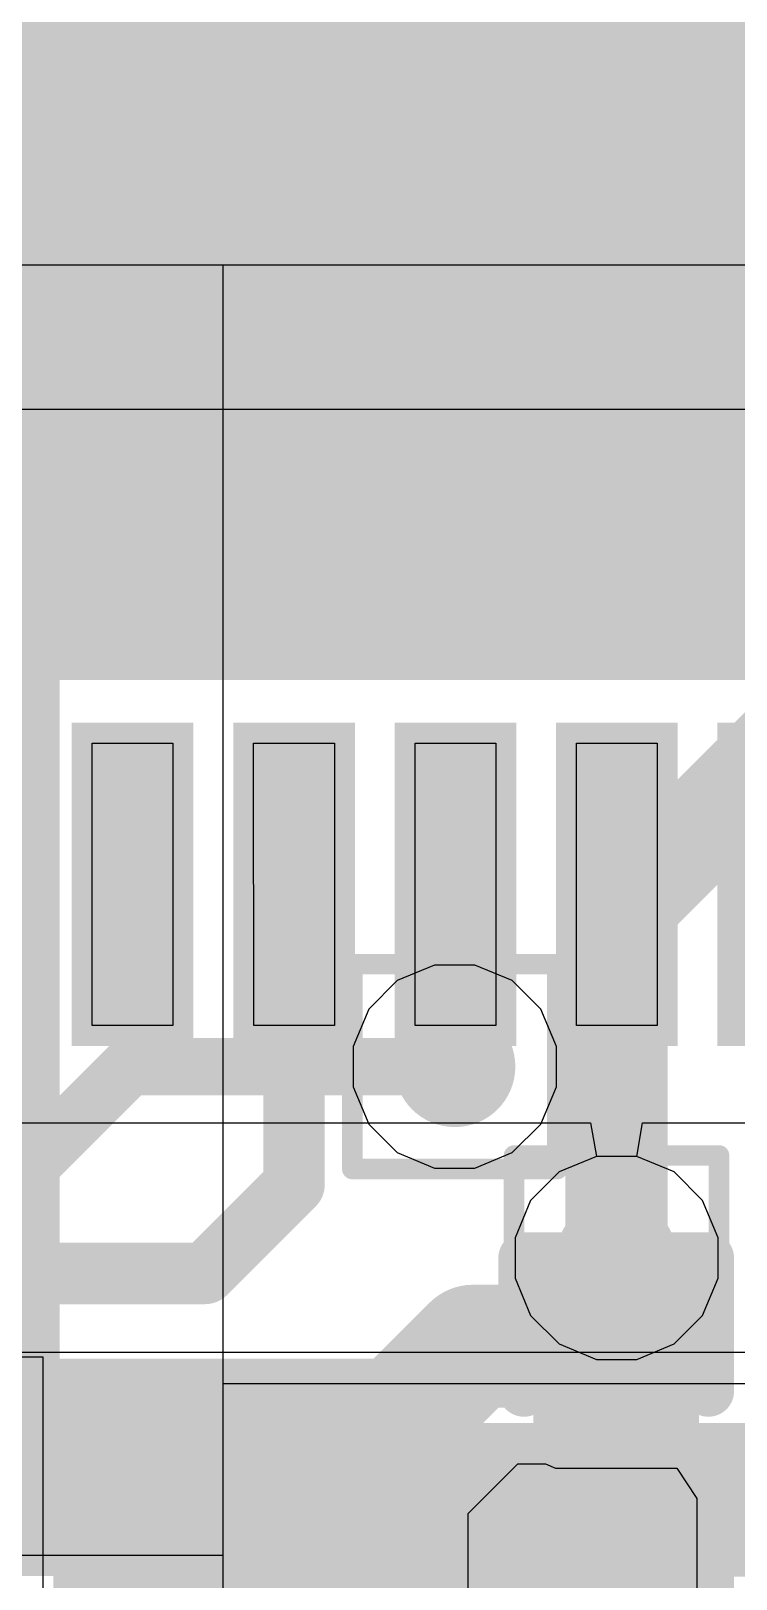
# Model space of a CAD drawing. Header units: inches. Extents: x -6 to 284, y -12 to 154.
# Drawn here: x 20.336 to 22.084, y -9.641 to -5.803 of the extents above; entities that cross this region are included whole.
import ezdxf

# ---------------------------------------------------------------- set-up
doc = ezdxf.new("R2010")
doc.units = ezdxf.units.IN
for name, color, linetype in [('Bottom Layer', 5, 'Continuous'), ('Bottom Paste', 16, 'Continuous'), ('Bottom Solder', 6, 'Continuous'), ('Drill Drawing', 1, 'Continuous'), ('GND-1', 16, 'Continuous'), ('GND-2', 90, 'Continuous'), ('GND-3', 216, 'Continuous'), ('GND-4', 54, 'Continuous'), ('PWR-1', 156, 'Continuous'), ('PWR-2', 130, 'Continuous'), ('Signal L1', 76, 'Continuous'), ('Signal L2', 6, 'Continuous'), ('Top Layer', 1, 'Continuous'), ('Top Overlay', 2, 'Continuous'), ('Top Paste', 8, 'Continuous'), ('Top Solder', 216, 'Continuous'), ('Via Holes', 16, 'Continuous')]:
    doc.layers.add(name, color=color, linetype=linetype)

# ---------------------------------------------------------------- blocks, each defined once
blk = doc.blocks.new('QFN_64__7_5_7_5__15')
at = {"layer": 'Top Layer'}
for points in [[(0.4999, 4.0076), (0.6999, 4.0076), (0.6999, 3.3076), (0.4999, 3.3076)], [(0.9, 4.0076), (1.1, 4.0076), (1.1, 3.3076), (0.9, 3.3076)], [(1.3, 4.0076), (1.5, 4.0076), (1.5, 3.3076), (1.3, 3.3076)], [(1.7001, 4.0076), (1.9001, 4.0076), (1.9001, 3.3076), (1.7001, 3.3076)], [(-3.1, 3.1), (3.1, 3.1), (3.1, -3.1), (-3.1, -3.1)]]:
    blk.add_hatch(color=1, dxfattribs=at).paths.add_polyline_path(points)
at = {"layer": 'Top Solder'}
for points in [[(0.0491, 4.0584), (0.3507, 4.0584), (0.3507, 3.2568), (0.0491, 3.2568)], [(0.4491, 4.0584), (0.7507, 4.0584), (0.7507, 3.2568), (0.4491, 3.2568)], [(0.8492, 4.0584), (1.1508, 4.0584), (1.1508, 3.2568), (0.8492, 3.2568)], [(1.2492, 4.0584), (1.5508, 4.0584), (1.5508, 3.2568), (1.2492, 3.2568)], [(1.6493, 4.0584), (1.9509, 4.0584), (1.9509, 3.2568), (1.6493, 3.2568)], [(2.0491, 4.0584), (2.3507, 4.0584), (2.3507, 3.2568), (2.0491, 3.2568)], [(-3.1508, 3.1508), (3.1508, 3.1508), (3.1508, -3.1508), (-3.1508, -3.1508)]]:
    blk.add_hatch(color=216, dxfattribs=at).paths.add_polyline_path(points)
at = {"layer": 'Top Paste'}
for p, q in [((0.4999, 4.0076), (0.4999, 4.0076)), ((0.4999, 4.0076), (0.6999, 4.0076)), ((0.4999, 3.3076), (0.4999, 4.0076)), ((0.6999, 4.0076), (0.6999, 3.3076)), ((0.9, 4.0076), (0.9, 4.0076)), ((0.9, 4.0076), (1.1, 4.0076)), ((0.9, 3.3076), (0.9, 4.0076)), ((1.1, 4.0076), (1.1, 3.3076)), ((1.3, 4.0076), (1.3, 4.0076)), ((1.3, 4.0076), (1.5, 4.0076)), ((1.3, 3.3076), (1.3, 4.0076)), ((1.5, 4.0076), (1.5001, 3.3076)), ((1.7001, 4.0076), (1.7001, 4.0076)), ((1.7001, 4.0076), (1.9001, 4.0076)), ((1.7001, 3.3076), (1.7001, 4.0076)), ((1.9001, 4.0076), (1.9001, 3.3076)), ((0.6999, 3.3076), (0.4999, 3.3076)), ((1.1, 3.3076), (0.9, 3.3076)), ((1.5001, 3.3076), (1.3, 3.3076)), ((1.9001, 3.3076), (1.7001, 3.3076)), ((-2.48, 2.48), (2.48, 2.48))]:
    blk.add_line(p, q, dxfattribs=at)
blk = doc.blocks.new('IND_0603__1608_M_______52')
at = {"layer": 'Top Layer'}
for points in [[(-1, 0.4), (-0.4, 0.4), (-0.4, -0.4), (-1, -0.4)], [(0.4, 0.4), (1, 0.4), (1, -0.4), (0.4, -0.4)]]:
    blk.add_hatch(color=1, dxfattribs=at).paths.add_polyline_path(points)
at = {"layer": 'Top Paste'}
for points in [[(-1, 0.4), (-0.4, 0.4), (-0.4, -0.4), (-1, -0.4)], [(0.4, 0.4), (1, 0.4), (1, -0.4), (0.4, -0.4)]]:
    blk.add_hatch(color=8, dxfattribs=at).paths.add_polyline_path(points)
at = {"layer": 'Top Solder'}
for points in [[(-1.1016, 0.5016), (-0.2984, 0.5016), (-0.2984, -0.5016), (-1.1016, -0.5016)], [(0.2984, 0.5016), (1.1016, 0.5016), (1.1016, -0.5016), (0.2984, -0.5016)]]:
    blk.add_hatch(color=216, dxfattribs=at).paths.add_polyline_path(points)
at = {"layer": 'Top Overlay'}
for points in [[(-0.2032, 0.4572, 0.127, 0.127, 0), (0.2286, 0.4572, 0.127, 0.127, 0)], [(-0.2032, -0.4572, 0.127, 0.127, 0), (0.2286, -0.4572, 0.127, 0.127, 0)]]:
    blk.add_lwpolyline(points, format="xyseb", dxfattribs=at)
for points in [[(-0.2349, 0.4572, 0.0635, 0.0635, 1), (-0.1714, 0.4572, 0.0635, 0.0635, 1)], [(0.1968, 0.4572, 0.0635, 0.0635, 1), (0.2604, 0.4572, 0.0635, 0.0635, 1)], [(-0.2349, -0.4572, 0.0635, 0.0635, 1), (-0.1714, -0.4572, 0.0635, 0.0635, 1)], [(0.1968, -0.4572, 0.0635, 0.0635, 1), (0.2604, -0.4572, 0.0635, 0.0635, 1)]]:
    blk.add_lwpolyline(points, format="xyseb", close=True, dxfattribs=at)
blk = doc.blocks.new('CAP_0201_71')
at = {"layer": 'Top Layer'}
for points in [[(-0.45, 0.15), (-0.15, 0.15), (-0.15, -0.15), (-0.45, -0.15)], [(0.15, 0.15), (0.45, 0.15), (0.45, -0.15), (0.15, -0.15)]]:
    blk.add_hatch(color=1, dxfattribs=at).paths.add_polyline_path(points)
at = {"layer": 'Top Paste'}
for points in [[(-0.45, 0.15), (-0.15, 0.15), (-0.15, -0.15), (-0.45, -0.15)], [(0.15, 0.15), (0.45, 0.15), (0.45, -0.15), (0.15, -0.15)]]:
    blk.add_hatch(color=8, dxfattribs=at).paths.add_polyline_path(points)
at = {"layer": 'Top Solder'}
for points in [[(-0.505, 0.205), (-0.095, 0.205), (-0.095, -0.205), (-0.505, -0.205)], [(0.095, 0.205), (0.505, 0.205), (0.505, -0.205), (0.095, -0.205)]]:
    blk.add_hatch(color=216, dxfattribs=at).paths.add_polyline_path(points)
at = {"layer": 'Top Overlay'}
for points in [[(-0.5334, 0.2286, 0.127, 0.127, 0), (-0.5334, -0.2286, 0.127, 0.127, 0)], [(-0.5334, 0.2286, 0.127, 0.127, 0), (-0.2032, 0.2286, 0.127, 0.127, 0)], [(0.2032, 0.2286, 0.127, 0.127, 0), (0.5334, 0.2286, 0.127, 0.127, 0)], [(0.5334, 0.2286, 0.127, 0.127, 0), (0.5334, -0.2286, 0.127, 0.127, 0)], [(-0.5334, -0.2286, 0.127, 0.127, 0), (-0.2032, -0.2286, 0.127, 0.127, 0)], [(0.2032, -0.2286, 0.127, 0.127, 0), (0.5334, -0.2286, 0.127, 0.127, 0)]]:
    blk.add_lwpolyline(points, format="xyseb", dxfattribs=at)
for points in [[(-0.5651, 0.2286, 0.0635, 0.0635, 1), (-0.5016, 0.2286, 0.0635, 0.0635, 1)], [(-0.5651, 0.2286, 0.0635, 0.0635, 1), (-0.5016, 0.2286, 0.0635, 0.0635, 1)], [(-0.2349, 0.2286, 0.0635, 0.0635, 1), (-0.1714, 0.2286, 0.0635, 0.0635, 1)], [(0.1714, 0.2286, 0.0635, 0.0635, 1), (0.2349, 0.2286, 0.0635, 0.0635, 1)], [(0.5016, 0.2286, 0.0635, 0.0635, 1), (0.5651, 0.2286, 0.0635, 0.0635, 1)], [(0.5016, 0.2286, 0.0635, 0.0635, 1), (0.5651, 0.2286, 0.0635, 0.0635, 1)], [(-0.5651, -0.2286, 0.0635, 0.0635, 1), (-0.5016, -0.2286, 0.0635, 0.0635, 1)], [(-0.5651, -0.2286, 0.0635, 0.0635, 1), (-0.5016, -0.2286, 0.0635, 0.0635, 1)], [(-0.2349, -0.2286, 0.0635, 0.0635, 1), (-0.1714, -0.2286, 0.0635, 0.0635, 1)], [(0.1714, -0.2286, 0.0635, 0.0635, 1), (0.2349, -0.2286, 0.0635, 0.0635, 1)], [(0.5016, -0.2286, 0.0635, 0.0635, 1), (0.5651, -0.2286, 0.0635, 0.0635, 1)], [(0.5016, -0.2286, 0.0635, 0.0635, 1), (0.5651, -0.2286, 0.0635, 0.0635, 1)]]:
    blk.add_lwpolyline(points, format="xyseb", close=True, dxfattribs=at)
blk = doc.blocks.new('0630CDMCCDS_3R3MC_B_238')
at = {"layer": 'Bottom Layer'}
blk.add_hatch(color=5, dxfattribs=at).paths.add_polyline_path([(1.8, 1.6), (4.2, 1.6), (4.2, -1.6), (1.8, -1.6)])
at = {"layer": 'Bottom Paste'}
blk.add_hatch(color=16, dxfattribs=at).paths.add_polyline_path([(1.8, 1.6), (4.2, 1.6), (4.2, -1.6), (1.8, -1.6)])
at = {"layer": 'Bottom Solder'}
blk.add_hatch(color=6, dxfattribs=at).paths.add_polyline_path([(1.7492, 1.6508), (4.2508, 1.6508), (4.2508, -1.6508), (1.7492, -1.6508)])

msp = doc.modelspace()

# ---------------------------------------------------------------- hatches: boundary and pattern name
at = {"layer": 'Bottom Layer'}
h = msp.add_hatch(color=5, dxfattribs=at)
edge = h.paths.add_edge_path()
edge.add_arc((21.7876, -8.845), 0.15, 0, 360)
at = {"layer": 'GND-1'}
h = msp.add_hatch(color=16, dxfattribs=at)
edge = h.paths.add_edge_path()
edge.add_arc((21.3868, -8.3707), 0.15, 0, 360)
h = msp.add_hatch(color=16, dxfattribs=at)
edge = h.paths.add_edge_path()
edge.add_arc((21.7876, -8.845), 0.15, 0, 360)
at = {"layer": 'GND-2'}
h = msp.add_hatch(color=90, dxfattribs=at)
edge = h.paths.add_edge_path()
edge.add_arc((21.7876, -8.845), 0.15, 0, 360)
at = {"layer": 'GND-3'}
h = msp.add_hatch(color=216, dxfattribs=at)
edge = h.paths.add_edge_path()
edge.add_arc((21.7876, -8.845), 0.15, 0, 360)
at = {"layer": 'GND-4'}
h = msp.add_hatch(color=54, dxfattribs=at)
edge = h.paths.add_edge_path()
edge.add_arc((21.7876, -8.845), 0.15, 0, 360)
at = {"layer": 'PWR-1'}
h = msp.add_hatch(color=156, dxfattribs=at)
edge = h.paths.add_edge_path()
edge.add_arc((21.7876, -8.845), 0.15, 0, 360)
at = {"layer": 'PWR-2'}
h = msp.add_hatch(color=130, dxfattribs=at)
edge = h.paths.add_edge_path()
edge.add_arc((21.7876, -8.845), 0.15, 0, 360)
at = {"layer": 'Signal L1'}
h = msp.add_hatch(color=76, dxfattribs=at)
edge = h.paths.add_edge_path()
edge.add_arc((21.3868, -8.3707), 0.15, 0, 360)
h = msp.add_hatch(color=76, dxfattribs=at)
edge = h.paths.add_edge_path()
edge.add_arc((21.7876, -8.845), 0.15, 0, 360)
at = {"layer": 'Signal L2'}
h = msp.add_hatch(color=6, dxfattribs=at)
edge = h.paths.add_edge_path()
edge.add_arc((21.7876, -8.845), 0.15, 0, 360)
at = {"layer": 'Top Layer'}
h = msp.add_hatch(color=1, dxfattribs=at)
edge = h.paths.add_edge_path()
edge.add_arc((21.3868, -8.3707), 0.15, 0, 360)
h = msp.add_hatch(color=1, dxfattribs=at)
edge = h.paths.add_edge_path()
edge.add_arc((21.7876, -8.845), 0.15, 0, 360)
for points in [[(21.6367, -9.2284), (21.9367, -9.2284), (21.9367, -8.8124), (21.6367, -8.8124)], [(21.9376, -9.5284), (21.6376, -9.5284), (21.6376, -9.9445), (21.9376, -9.9445)]]:
    msp.add_hatch(color=1, dxfattribs=at).paths.add_polyline_path(points)
at = {"layer": 'Via Holes'}
h = msp.add_hatch(color=7, dxfattribs=at)
edge = h.paths.add_edge_path()
edge.add_arc((21.3868, -8.3707), 0.075, 0, 360)
h = msp.add_hatch(color=7, dxfattribs=at)
edge = h.paths.add_edge_path()
edge.add_arc((21.7876, -8.845), 0.075, 0, 360)

# ---------------------------------------------------------------- linework, layer by layer
at = {"layer": 'Bottom Layer'}
for p, q in [((16.3019, -6.3826), (20.8116, -6.3826)), ((16.3543, -6.3826), (26.3566, -6.3826)), ((20.8116, -6.3826), (20.8116, -9.5826)), ((20.8116, -9.1572), (20.8116, -9.7242)), ((23.3952, -9.1572), (20.8116, -9.1572)), ((20.8116, -9.5826), (17.4629, -9.5826))]:
    msp.add_line(p, q, dxfattribs=at)
msp.add_lwpolyline([(18.5447, -6.0609, 0.1778, 0.1778, 0), (23.0224, -6.0609, 0.1778, 0.1778, 0)], format="xyseb", dxfattribs=at)
at = {"layer": 'Drill Drawing'}
for points in [[(21.1328, -8.1167, 0.0508, 0.0508, 0), (21.6408, -8.1167, 0.0508, 0.0508, 0)], [(21.1328, -8.6247, 0.0508, 0.0508, 0), (21.1328, -8.1167, 0.0508, 0.0508, 0)], [(21.6408, -8.6247, 0.0508, 0.0508, 0), (21.6408, -8.1167, 0.0508, 0.0508, 0)], [(21.5336, -8.591, 0.0508, 0.0508, 0), (22.0416, -8.591, 0.0508, 0.0508, 0)], [(21.5336, -9.099, 0.0508, 0.0508, 0), (21.5336, -8.591, 0.0508, 0.0508, 0)], [(22.0416, -9.099, 0.0508, 0.0508, 0), (22.0416, -8.591, 0.0508, 0.0508, 0)], [(21.1328, -8.6247, 0.0508, 0.0508, 0), (21.6408, -8.6247, 0.0508, 0.0508, 0)], [(21.5336, -9.099, 0.0508, 0.0508, 0), (22.0416, -9.099, 0.0508, 0.0508, 0)]]:
    msp.add_lwpolyline(points, format="xyseb", dxfattribs=at)
for points in [[(21.1201, -8.1167, 0.0254, 0.0254, 1), (21.1455, -8.1167, 0.0254, 0.0254, 1)], [(21.1201, -8.1167, 0.0254, 0.0254, 1), (21.1455, -8.1167, 0.0254, 0.0254, 1)], [(21.6281, -8.1167, 0.0254, 0.0254, 1), (21.6535, -8.1167, 0.0254, 0.0254, 1)], [(21.6281, -8.1167, 0.0254, 0.0254, 1), (21.6535, -8.1167, 0.0254, 0.0254, 1)], [(21.5209, -8.591, 0.0254, 0.0254, 1), (21.5463, -8.591, 0.0254, 0.0254, 1)], [(21.5209, -8.591, 0.0254, 0.0254, 1), (21.5463, -8.591, 0.0254, 0.0254, 1)], [(22.0289, -8.591, 0.0254, 0.0254, 1), (22.0543, -8.591, 0.0254, 0.0254, 1)], [(22.0289, -8.591, 0.0254, 0.0254, 1), (22.0543, -8.591, 0.0254, 0.0254, 1)], [(21.1201, -8.6247, 0.0254, 0.0254, 1), (21.1455, -8.6247, 0.0254, 0.0254, 1)], [(21.1201, -8.6247, 0.0254, 0.0254, 1), (21.1455, -8.6247, 0.0254, 0.0254, 1)], [(21.6281, -8.6247, 0.0254, 0.0254, 1), (21.6535, -8.6247, 0.0254, 0.0254, 1)], [(21.6281, -8.6247, 0.0254, 0.0254, 1), (21.6535, -8.6247, 0.0254, 0.0254, 1)], [(21.5209, -9.099, 0.0254, 0.0254, 1), (21.5463, -9.099, 0.0254, 0.0254, 1)], [(21.5209, -9.099, 0.0254, 0.0254, 1), (21.5463, -9.099, 0.0254, 0.0254, 1)], [(22.0289, -9.099, 0.0254, 0.0254, 1), (22.0543, -9.099, 0.0254, 0.0254, 1)], [(22.0289, -9.099, 0.0254, 0.0254, 1), (22.0543, -9.099, 0.0254, 0.0254, 1)]]:
    msp.add_lwpolyline(points, format="xyseb", close=True, dxfattribs=at)
at = {"layer": 'GND-1'}
for p, q in [((21.3367, -8.1191), (21.2442, -8.1574)), ((21.4368, -8.1191), (21.3367, -8.1191)), ((21.5293, -8.1574), (21.4368, -8.1191)), ((21.2442, -8.1574), (21.1735, -8.2282)), ((21.6, -8.2282), (21.5293, -8.1574)), ((21.1735, -8.2282), (21.1352, -8.3207)), ((21.6384, -8.3207), (21.6, -8.2282)), ((21.1352, -8.3207), (21.1352, -8.4208)), ((21.6384, -8.4208), (21.6384, -8.3207)), ((21.1352, -8.4208), (21.1735, -8.5133)), ((21.6, -8.5133), (21.6384, -8.4208)), ((21.1735, -8.5133), (21.2442, -8.584)), ((21.5293, -8.584), (21.6, -8.5133)), ((21.2442, -8.584), (21.3367, -8.6223)), ((21.4368, -8.6223), (21.5293, -8.584)), ((21.7376, -8.5934), (21.6451, -8.6317)), ((21.8376, -8.5934), (21.7376, -8.5934)), ((21.9301, -8.6317), (21.8376, -8.5934)), ((21.3367, -8.6223), (21.4368, -8.6223)), ((21.6451, -8.6317), (21.5743, -8.7025)), ((22.0009, -8.7025), (21.9301, -8.6317)), ((21.5743, -8.7025), (21.536, -8.795)), ((22.0392, -8.795), (22.0009, -8.7025)), ((21.536, -8.795), (21.536, -8.8951)), ((22.0392, -8.8951), (22.0392, -8.795)), ((21.536, -8.8951), (21.5743, -8.9875)), ((22.0009, -8.9875), (22.0392, -8.8951)), ((21.5743, -8.9875), (21.6451, -9.0583)), ((21.9301, -9.0583), (22.0009, -8.9875)), ((21.6451, -9.0583), (21.7376, -9.0966)), ((21.8376, -9.0966), (21.9301, -9.0583)), ((21.7376, -9.0966), (21.8376, -9.0966))]:
    msp.add_line(p, q, dxfattribs=at)
at = {"layer": 'GND-2'}
for p, q in [((21.7376, -8.5934), (21.6451, -8.6317)), ((21.8376, -8.5934), (21.7376, -8.5934)), ((21.9301, -8.6317), (21.8376, -8.5934)), ((21.6451, -8.6317), (21.5743, -8.7025)), ((22.0009, -8.7025), (21.9301, -8.6317)), ((21.5743, -8.7025), (21.536, -8.795)), ((22.0392, -8.795), (22.0009, -8.7025)), ((21.536, -8.795), (21.536, -8.8951)), ((22.0392, -8.8951), (22.0392, -8.795)), ((21.536, -8.8951), (21.5743, -8.9875)), ((22.0009, -8.9875), (22.0392, -8.8951)), ((21.5743, -8.9875), (21.6451, -9.0583)), ((21.9301, -9.0583), (22.0009, -8.9875)), ((21.6451, -9.0583), (21.7376, -9.0966)), ((21.8376, -9.0966), (21.9301, -9.0583)), ((21.7376, -9.0966), (21.8376, -9.0966))]:
    msp.add_line(p, q, dxfattribs=at)
at = {"layer": 'GND-3'}
for p, q in [((21.7376, -8.5934), (21.6451, -8.6317)), ((21.8376, -8.5934), (21.7376, -8.5934)), ((21.9301, -8.6317), (21.8376, -8.5934)), ((21.6451, -8.6317), (21.5743, -8.7025)), ((22.0009, -8.7025), (21.9301, -8.6317)), ((21.5743, -8.7025), (21.536, -8.795)), ((22.0392, -8.795), (22.0009, -8.7025)), ((21.536, -8.795), (21.536, -8.8951)), ((22.0392, -8.8951), (22.0392, -8.795)), ((21.536, -8.8951), (21.5743, -8.9875)), ((22.0009, -8.9875), (22.0392, -8.8951)), ((21.5743, -8.9875), (21.6451, -9.0583)), ((21.9301, -9.0583), (22.0009, -8.9875)), ((21.6451, -9.0583), (21.7376, -9.0966)), ((21.8376, -9.0966), (21.9301, -9.0583)), ((21.7376, -9.0966), (21.8376, -9.0966))]:
    msp.add_line(p, q, dxfattribs=at)
at = {"layer": 'GND-4'}
for p, q in [((21.7376, -8.5934), (21.6451, -8.6317)), ((21.8376, -8.5934), (21.7376, -8.5934)), ((21.9301, -8.6317), (21.8376, -8.5934)), ((21.6451, -8.6317), (21.5743, -8.7025)), ((22.0009, -8.7025), (21.9301, -8.6317)), ((21.5743, -8.7025), (21.536, -8.795)), ((22.0392, -8.795), (22.0009, -8.7025)), ((21.536, -8.795), (21.536, -8.8951)), ((22.0392, -8.8951), (22.0392, -8.795)), ((21.536, -8.8951), (21.5743, -8.9875)), ((22.0009, -8.9875), (22.0392, -8.8951)), ((21.5743, -8.9875), (21.6451, -9.0583)), ((21.9301, -9.0583), (22.0009, -8.9875)), ((21.6451, -9.0583), (21.7376, -9.0966)), ((21.8376, -9.0966), (21.9301, -9.0583)), ((21.7376, -9.0966), (21.8376, -9.0966))]:
    msp.add_line(p, q, dxfattribs=at)
at = {"layer": 'PWR-1'}
for p, q in [((21.7376, -8.5934), (21.6451, -8.6317)), ((21.8376, -8.5934), (21.7376, -8.5934)), ((21.9301, -8.6317), (21.8376, -8.5934)), ((21.6451, -8.6317), (21.5743, -8.7025)), ((22.0009, -8.7025), (21.9301, -8.6317)), ((21.5743, -8.7025), (21.536, -8.795)), ((22.0392, -8.795), (22.0009, -8.7025)), ((21.536, -8.795), (21.536, -8.8951)), ((22.0392, -8.8951), (22.0392, -8.795)), ((21.536, -8.8951), (21.5743, -8.9875)), ((22.0009, -8.9875), (22.0392, -8.8951)), ((21.5743, -8.9875), (21.6451, -9.0583)), ((21.9301, -9.0583), (22.0009, -8.9875)), ((21.6451, -9.0583), (21.7376, -9.0966)), ((21.8376, -9.0966), (21.9301, -9.0583)), ((21.7376, -9.0966), (21.8376, -9.0966))]:
    msp.add_line(p, q, dxfattribs=at)
at = {"layer": 'PWR-2'}
for p, q in [((21.7376, -8.5934), (21.6451, -8.6317)), ((21.8376, -8.5934), (21.7376, -8.5934)), ((21.9301, -8.6317), (21.8376, -8.5934)), ((21.6451, -8.6317), (21.5743, -8.7025)), ((22.0009, -8.7025), (21.9301, -8.6317)), ((21.5743, -8.7025), (21.536, -8.795)), ((22.0392, -8.795), (22.0009, -8.7025)), ((21.536, -8.795), (21.536, -8.8951)), ((22.0392, -8.8951), (22.0392, -8.795)), ((21.536, -8.8951), (21.5743, -8.9875)), ((22.0009, -8.9875), (22.0392, -8.8951)), ((21.5743, -8.9875), (21.6451, -9.0583)), ((21.9301, -9.0583), (22.0009, -8.9875)), ((21.6451, -9.0583), (21.7376, -9.0966)), ((21.8376, -9.0966), (21.9301, -9.0583)), ((21.7376, -9.0966), (21.8376, -9.0966))]:
    msp.add_line(p, q, dxfattribs=at)
at = {"layer": 'Signal L1'}
for points in [[(21.7876, -7.9903, 0.254, 0.254, 0), (23.7921, -5.9858, 0.254, 0.254, 0)], [(21.7876, -8.845, 0.254, 0.254, 0), (21.7876, -7.9903, 0.254, 0.254, 0)], [(20.1934, -8.7573, 0.1422, 0.1422, 0), (20.5799, -8.3707, 0.1422, 0.1422, 0)], [(20.5799, -8.3707, 0.1422, 0.1422, 0), (21.3868, -8.3707, 0.1422, 0.1422, 0)], [(21.0093, -9.575, 0.381, 0.381, 0), (21.1392, -9.4451, 0.381, 0.381, 0)], [(21.1392, -9.7811, 0.381, 0.381, 0), (21.4752, -9.4451, 0.381, 0.381, 0)], [(21.1497, -10.6777, 0.381, 0.381, 0), (21.1497, -9.4451, 0.381, 0.381, 0)], [(21.1497, -9.4451, 0.381, 0.381, 0), (21.4752, -9.4451, 0.381, 0.381, 0)], [(21.4752, -9.4451, 0.381, 0.381, 0), (28.0447, -9.4451, 0.381, 0.381, 0)], [(20.7632, -9.8211, 0.381, 0.381, 0), (21.0093, -9.575, 0.381, 0.381, 0)], [(20.6578, -9.9236, 0.381, 0.381, 0), (20.7604, -9.8211, 0.381, 0.381, 0)]]:
    msp.add_lwpolyline(points, format="xyseb", dxfattribs=at)
for points in [[(21.7241, -7.9903, 0.127, 0.127, 1), (21.8511, -7.9903, 0.127, 0.127, 1)], [(21.7241, -7.9903, 0.127, 0.127, 1), (21.8511, -7.9903, 0.127, 0.127, 1)], [(20.5444, -8.3707, 0.0711, 0.0711, 1), (20.6155, -8.3707, 0.0711, 0.0711, 1)], [(20.5444, -8.3707, 0.0711, 0.0711, 1), (20.6155, -8.3707, 0.0711, 0.0711, 1)], [(21.3512, -8.3707, 0.0711, 0.0711, 1), (21.4223, -8.3707, 0.0711, 0.0711, 1)], [(21.7241, -8.845, 0.127, 0.127, 1), (21.8511, -8.845, 0.127, 0.127, 1)], [(21.044, -9.4451, 0.1905, 0.1905, 1), (21.2345, -9.4451, 0.1905, 0.1905, 1)], [(21.0544, -9.4451, 0.1905, 0.1905, 1), (21.2449, -9.4451, 0.1905, 0.1905, 1)], [(21.0544, -9.4451, 0.1905, 0.1905, 1), (21.2449, -9.4451, 0.1905, 0.1905, 1)], [(21.38, -9.4451, 0.1905, 0.1905, 1), (21.5705, -9.4451, 0.1905, 0.1905, 1)], [(21.38, -9.4451, 0.1905, 0.1905, 1), (21.5705, -9.4451, 0.1905, 0.1905, 1)], [(21.38, -9.4451, 0.1905, 0.1905, 1), (21.5705, -9.4451, 0.1905, 0.1905, 1)], [(20.9141, -9.575, 0.1905, 0.1905, 1), (21.1046, -9.575, 0.1905, 0.1905, 1)], [(20.9141, -9.575, 0.1905, 0.1905, 1), (21.1046, -9.575, 0.1905, 0.1905, 1)], [(21.044, -9.7811, 0.1905, 0.1905, 1), (21.2345, -9.7811, 0.1905, 0.1905, 1)], [(20.6651, -9.8211, 0.1905, 0.1905, 1), (20.8556, -9.8211, 0.1905, 0.1905, 1)], [(20.668, -9.8211, 0.1905, 0.1905, 1), (20.8585, -9.8211, 0.1905, 0.1905, 1)]]:
    msp.add_lwpolyline(points, format="xyseb", close=True, dxfattribs=at)
at = {"layer": 'Signal L2'}
for p, q in [((20.0951, -8.5105), (21.7231, -8.5105)), ((21.7231, -8.5105), (21.7375, -8.5934)), ((21.8376, -8.5934), (21.8521, -8.5105)), ((21.8521, -8.5105), (22.4981, -8.5105)), ((21.7375, -8.5934), (21.6451, -8.6317)), ((21.9301, -8.6317), (21.8376, -8.5934)), ((21.6451, -8.6317), (21.5743, -8.7025)), ((22.0009, -8.7025), (21.9301, -8.6317)), ((21.5743, -8.7025), (21.536, -8.795)), ((22.0392, -8.795), (22.0009, -8.7025)), ((21.536, -8.795), (21.536, -8.8951)), ((22.0392, -8.8951), (22.0392, -8.795)), ((21.536, -8.8951), (21.5743, -8.9875)), ((22.0009, -8.9875), (22.0392, -8.8951)), ((21.5743, -8.9875), (21.6451, -9.0583)), ((21.9301, -9.0583), (22.0009, -8.9875)), ((21.6451, -9.0583), (21.7376, -9.0966)), ((21.8376, -9.0966), (21.9301, -9.0583)), ((21.7376, -9.0966), (21.8376, -9.0966))]:
    msp.add_line(p, q, dxfattribs=at)
at = {"layer": 'Top Layer'}
for p, q in [((17.4638, -9.0784), (26.7686, -9.0784)), ((17.7066, -9.0906), (20.3661, -9.0906)), ((20.3661, -9.0906), (20.3661, -9.9231)), ((21.4201, -9.4786), (21.5433, -9.3554)), ((21.5433, -9.3554), (21.6115, -9.3554)), ((21.6115, -9.3554), (21.6367, -9.3659)), ((21.6367, -9.3659), (21.9367, -9.3659)), ((21.9367, -9.3659), (21.9865, -9.4415)), ((21.4201, -9.9231), (21.4201, -9.4786)), ((21.9865, -9.4415), (21.9865, -10.0067))]:
    msp.add_line(p, q, dxfattribs=at)
for points in [[(21.7876, -8.845, 0.1905, 0.1905, 0), (21.7876, -7.92, 0.1905, 0.1905, 0)], [(20.9884, -8.6632, 0.1524, 0.1524, 0), (20.9884, -7.9191, 0.1524, 0.1524, 0)], [(21.7876, -7.92, 0.1016, 0.1016, 0), (21.7885, -7.9191, 0.1016, 0.1016, 0)], [(20.7681, -8.8835, 0.1524, 0.1524, 0), (20.9884, -8.6632, 0.1524, 0.1524, 0)], [(21.7876, -9.0784, 0.1905, 0.1905, 0), (21.7876, -8.845, 0.1905, 0.1905, 0)], [(17.4444, -8.8835, 0.1524, 0.1524, 0), (20.7681, -8.8835, 0.1524, 0.1524, 0)], [(21.2044, -9.2914, 0.3048, 0.3048, 0), (21.4319, -9.0639, 0.3048, 0.3048, 0)], [(21.4319, -9.0639, 0.3048, 0.3048, 0), (21.7843, -9.0639, 0.3048, 0.3048, 0)], [(20.8931, -9.4961, 0.1905, 0.1905, 0), (21.0979, -9.2914, 0.1905, 0.1905, 0)], [(20.9876, -9.4961, 0.1905, 0.1905, 0), (21.1923, -9.2914, 0.1905, 0.1905, 0)], [(21.0979, -9.2914, 0.1905, 0.1905, 0), (21.2044, -9.2914, 0.1905, 0.1905, 0)], [(20.8931, -9.4961, 0.1905, 0.1905, 0), (20.9876, -9.4961, 0.1905, 0.1905, 0)]]:
    msp.add_lwpolyline(points, format="xyseb", dxfattribs=at)
for points in [[(21.74, -7.92, 0.0952, 0.0952, 1), (21.8352, -7.92, 0.0952, 0.0952, 1)], [(20.9503, -7.9191, 0.0762, 0.0762, 1), (21.0265, -7.9191, 0.0762, 0.0762, 1)], [(21.7622, -7.92, 0.0508, 0.0508, 1), (21.813, -7.92, 0.0508, 0.0508, 1)], [(21.7631, -7.9191, 0.0508, 0.0508, 1), (21.8139, -7.9191, 0.0508, 0.0508, 1)], [(20.9503, -8.6632, 0.0762, 0.0762, 1), (21.0265, -8.6632, 0.0762, 0.0762, 1)], [(20.9503, -8.6632, 0.0762, 0.0762, 1), (21.0265, -8.6632, 0.0762, 0.0762, 1)], [(21.74, -8.845, 0.0952, 0.0952, 1), (21.8352, -8.845, 0.0952, 0.0952, 1)], [(21.74, -8.845, 0.0952, 0.0952, 1), (21.8352, -8.845, 0.0952, 0.0952, 1)], [(20.73, -8.8835, 0.0762, 0.0762, 1), (20.8062, -8.8835, 0.0762, 0.0762, 1)], [(20.73, -8.8835, 0.0762, 0.0762, 1), (20.8062, -8.8835, 0.0762, 0.0762, 1)], [(21.3557, -9.0639, 0.1524, 0.1524, 1), (21.5081, -9.0639, 0.1524, 0.1524, 1)], [(21.3557, -9.0639, 0.1524, 0.1524, 1), (21.5081, -9.0639, 0.1524, 0.1524, 1)], [(21.7081, -9.0639, 0.1524, 0.1524, 1), (21.8605, -9.0639, 0.1524, 0.1524, 1)], [(21.74, -9.0784, 0.0952, 0.0952, 1), (21.8352, -9.0784, 0.0952, 0.0952, 1)], [(21.1282, -9.2914, 0.1524, 0.1524, 1), (21.2806, -9.2914, 0.1524, 0.1524, 1)], [(21.0502, -9.2914, 0.0952, 0.0952, 1), (21.1455, -9.2914, 0.0952, 0.0952, 1)], [(21.0502, -9.2914, 0.0952, 0.0952, 1), (21.1455, -9.2914, 0.0952, 0.0952, 1)], [(21.1447, -9.2914, 0.0952, 0.0952, 1), (21.2399, -9.2914, 0.0952, 0.0952, 1)], [(21.1568, -9.2914, 0.0952, 0.0952, 1), (21.2521, -9.2914, 0.0952, 0.0952, 1)], [(20.8455, -9.4961, 0.0952, 0.0952, 1), (20.9407, -9.4961, 0.0952, 0.0952, 1)], [(20.8455, -9.4961, 0.0952, 0.0952, 1), (20.9407, -9.4961, 0.0952, 0.0952, 1)], [(20.9399, -9.4961, 0.0952, 0.0952, 1), (21.0352, -9.4961, 0.0952, 0.0952, 1)], [(20.9399, -9.4961, 0.0952, 0.0952, 1), (21.0352, -9.4961, 0.0952, 0.0952, 1)]]:
    msp.add_lwpolyline(points, format="xyseb", close=True, dxfattribs=at)

# ---------------------------------------------------------------- block references
for name, p, rotation in [('QFN_64__7_5_7_5__15', (22.3884, -4.2615), 180), ('0630CDMCCDS_3R3MC_B_238', (22.1566, -7.9826), 180), ('CAP_0201_71', (21.7867, -9.3784), 90), ('IND_0603__1608_M_______52', (20.8931, -10.1961), 90)]:
    msp.add_blockref(name, p, dxfattribs=dict(rotation=rotation))

doc.saveas('drawing.dxf')
